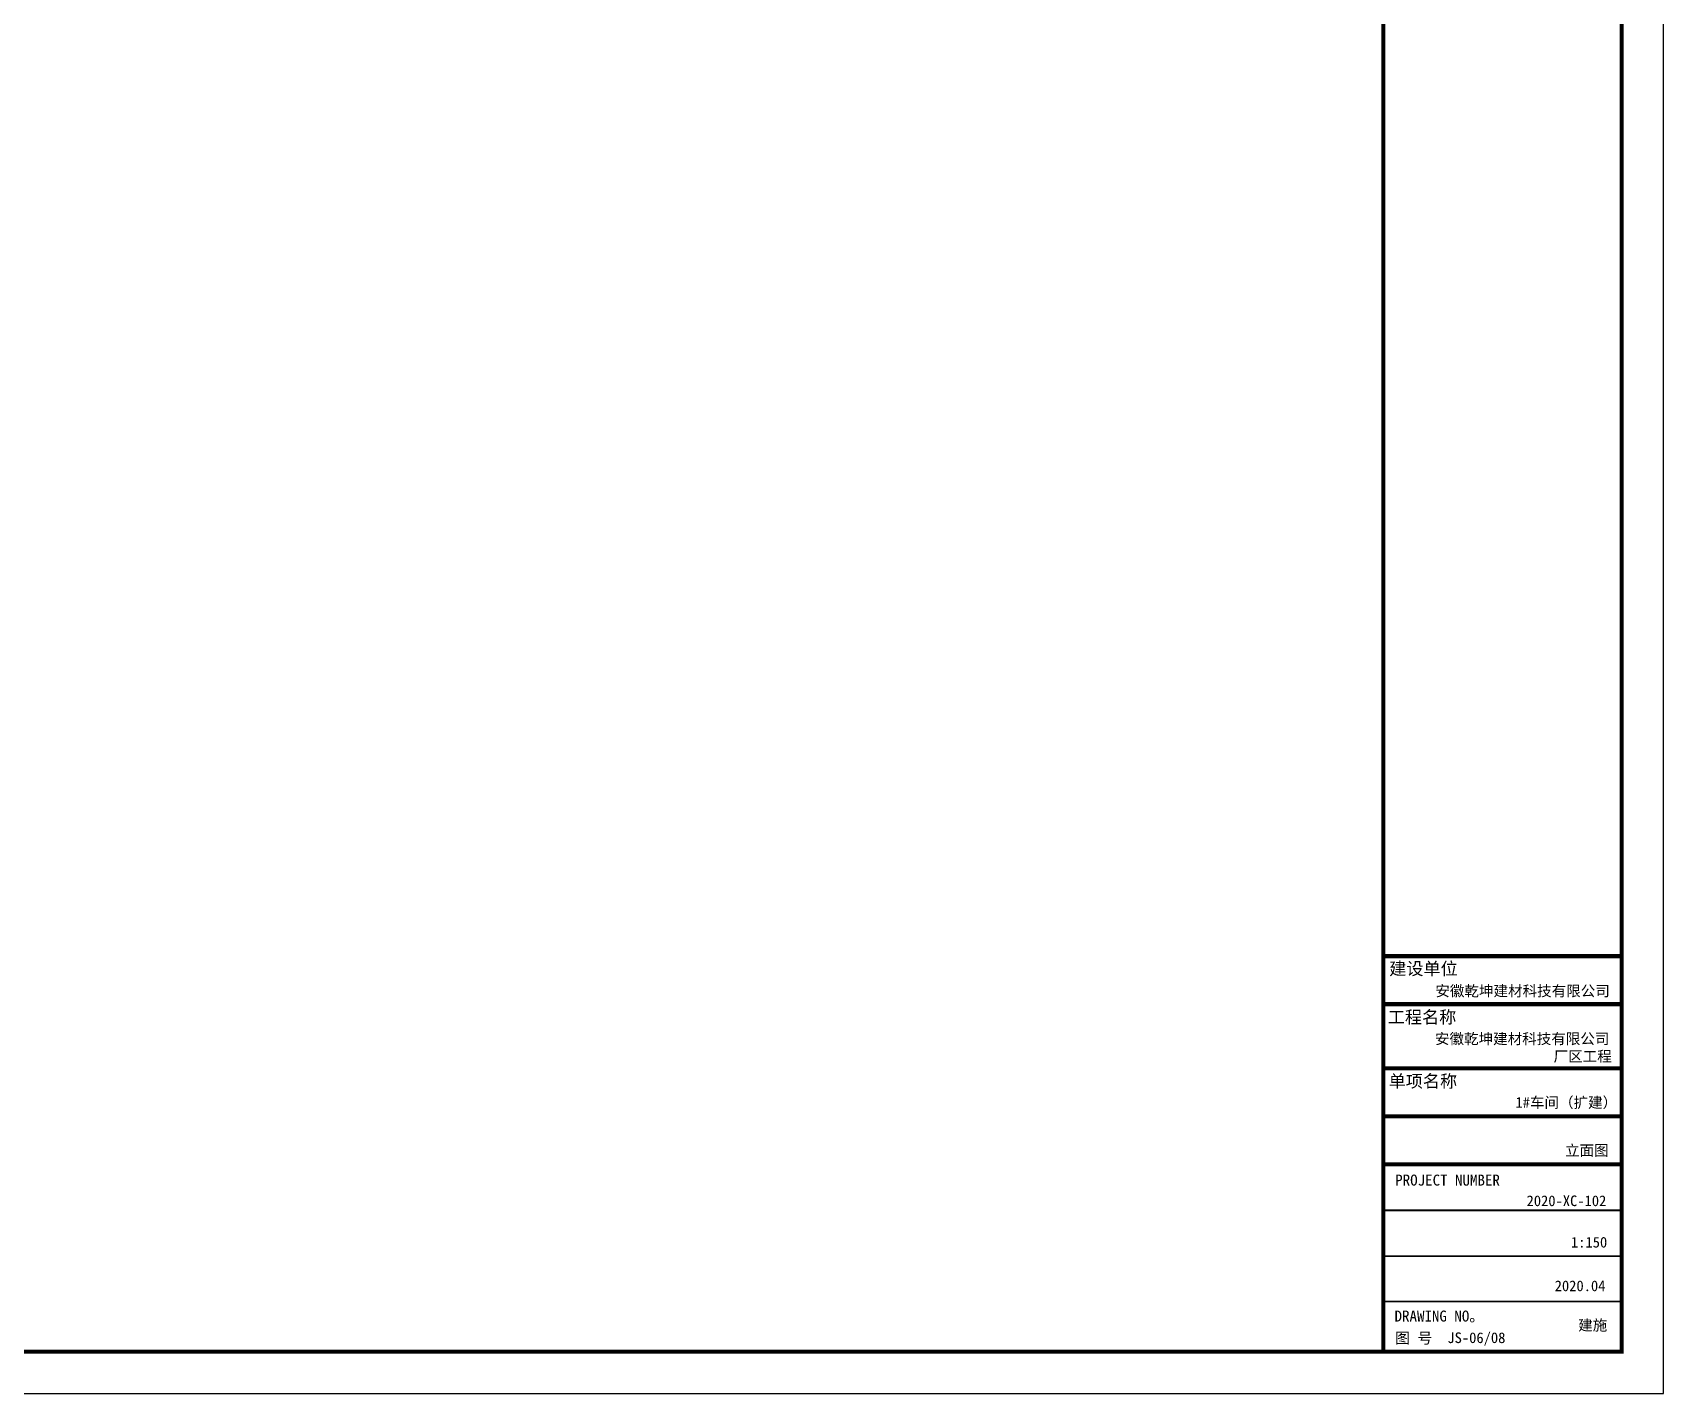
# Model space of a CAD drawing. Extents: x 4150464 to 4450492, y 75142 to 874437.
# Drawn here: x 4384090 to 4450418, y 197542 to 252900 of the extents above; entities that cross this region are included whole.
import ezdxf

# ---------------------------------------------------------------- set-up
doc = ezdxf.new("R2010")
doc.units = 0
doc.header["$LTSCALE"] = 1000
doc.header["$MEASUREMENT"] = 0
for name, color, linetype in [('PUB_TEXT', 7, 'Continuous'), ('PUB_TITLE', 4, 'Continuous'), ('图框', 7, 'Continuous')]:
    doc.layers.add(name, color=color, linetype=linetype)
doc.styles.add('黑体', font='simhei.ttf')

msp = doc.modelspace()

# ---------------------------------------------------------------- linework, layer by layer
for p, q in [((4439028, 215328), (4448546, 215328)), ((4439028, 215328), (4448546, 215328)), ((4439028, 213373), (4448549, 213373)), ((4439028, 213373), (4448549, 213373)), ((4439028, 210767), (4448583, 210767)), ((4439028, 210767), (4448583, 210767)), ((4439028, 208812), (4448583, 208812)), ((4439028, 208812), (4448583, 208812))]:
    msp.add_line(p, q)
at = {"layer": 'PUB_TITLE'}
msp.add_lwpolyline([(4248288, 197542), (4450418, 197542), (4450418, 340512), (4248288, 340512)], close=True, dxfattribs=at)
msp.add_lwpolyline([(4248288, 197542), (4450418, 197542), (4450418, 340512), (4248288, 340512)], close=True, dxfattribs=at)
at = {"layer": 'PUB_TITLE', "const_width": 170}
msp.add_lwpolyline([(4252538, 199242), (4448718, 199242), (4448718, 338812), (4252538, 338812)], close=True, dxfattribs=at)
msp.add_lwpolyline([(4252538, 199242), (4448718, 199242), (4448718, 338812), (4252538, 338812)], close=True, dxfattribs=at)
at = {"layer": '图框', "color": 4}
msp.add_line((4439028, 338812), (4439028, 199242), dxfattribs=at)
msp.add_line((4439028, 338812), (4439028, 199242), dxfattribs=at)
at = {"layer": '图框', "color": 0}
for p, q in [((4439028, 215328), (4448681, 215328)), ((4439028, 215328), (4448681, 215328)), ((4439028, 206857), (4448718, 206857)), ((4439028, 206857), (4448718, 206857))]:
    msp.add_line(p, q, dxfattribs=at)
at = {"layer": '图框', "color": 4}
for points, const_width in [([(4439028, 338812), (4439028, 199242)], 168), ([(4439028, 338812), (4439028, 199242)], 168), ([(4439028, 215328), (4448681, 215328)], 169), ([(4439028, 215328), (4448681, 215328)], 169), ([(4439028, 213373), (4448684, 213373)], 169), ([(4439028, 213373), (4448684, 213373)], 169), ([(4439028, 210767), (4448718, 210767)], 169), ([(4439028, 210767), (4448718, 210767)], 169), ([(4439028, 208812), (4448718, 208812)], 169), ([(4439028, 208812), (4448718, 208812)], 169), ([(4439028, 206857), (4448718, 206857)], 169), ([(4439028, 206857), (4448718, 206857)], 169), ([(4439028, 204989), (4448718, 204989)], 68.6), ([(4439028, 204989), (4448718, 204989)], 68.6), ([(4439028, 203124), (4448718, 203124)], 68.6), ([(4439028, 203124), (4448718, 203124)], 68.6), ([(4439028, 201274), (4448718, 201274)], 68.6), ([(4439028, 201274), (4448718, 201274)], 68.6)]:
    msp.add_lwpolyline(points, dxfattribs=dict(at, const_width=const_width))
at = {"layer": '图框', "color": 4, "const_width": 168}
msp.add_lwpolyline([(4439028, 338812), (4448718, 338812), (4448718, 199242), (4439028, 199242)], close=True, dxfattribs=at)
msp.add_lwpolyline([(4439028, 338812), (4448718, 338812), (4448718, 199242), (4439028, 199242)], close=True, dxfattribs=at)
at = {"layer": '图框', "color": 0, "const_width": 68.6}
for points in [[(4439028, 215328), (4448681, 215328)], [(4439028, 215328), (4448681, 215328)], [(4439028, 206857), (4448718, 206857)], [(4439028, 206857), (4448718, 206857)]]:
    msp.add_lwpolyline(points, dxfattribs=at)

# ---------------------------------------------------------------- texts
at = {"layer": 'PUB_TEXT', "style": '黑体'}
for s, p in [('安徽乾坤建材科技有限公司', (4441143, 213697)), ('安徽乾坤建材科技有限公司', (4441143, 213697)), ('安徽乾坤建材科技有限公司', (4441127, 211753)), ('安徽乾坤建材科技有限公司', (4441127, 211753)), ('厂区工程', (4445952, 211036)), ('厂区工程', (4445952, 211036)), ('1#车间（扩建）', (4444401, 209161)), ('1#车间（扩建）', (4444401, 209161)), ('立面图', (4446419, 207210)), ('2020-XC-102', (4444853, 205160)), ('2020-XC-102', (4444853, 205160)), ('1:150', (4446659, 203475)), ('1:150', (4446659, 203475)), ('2020.04', (4445997, 201700)), ('2020.04', (4445997, 201700)), ('建施', (4446952, 200100)), ('建施', (4446952, 200100)), ('JS-06/08', (4441633, 199589))]:
    msp.add_text(s, height=433.5, dxfattribs=at).set_placement(p)
at = {"layer": '图框', "color": 4, "style": '黑体'}
for s, height, p in [('建设单位', 510, (4439268, 214569)), ('建设单位', 510, (4439268, 214569)), ('工程名称', 510, (4439211, 212594)), ('工程名称', 510, (4439211, 212594)), ('单项名称', 510, (4439245, 209988)), ('单项名称', 510, (4439245, 209988)), ('DRAWING NO。', 447, (4439484, 200464)), ('DRAWING NO。', 447, (4439484, 200464)), ('图 号', 447, (4439499, 199572)), ('图 号', 447, (4439499, 199572))]:
    msp.add_text(s, height=height, dxfattribs=at).set_placement(p)
at = {"layer": '图框', "color": 0, "style": '黑体'}
msp.add_text('PROJECT NUMBER', height=447, dxfattribs=at).set_placement((4439511, 205995))
msp.add_text('PROJECT NUMBER', height=447, dxfattribs=at).set_placement((4439511, 205995))

doc.saveas('drawing.dxf')
